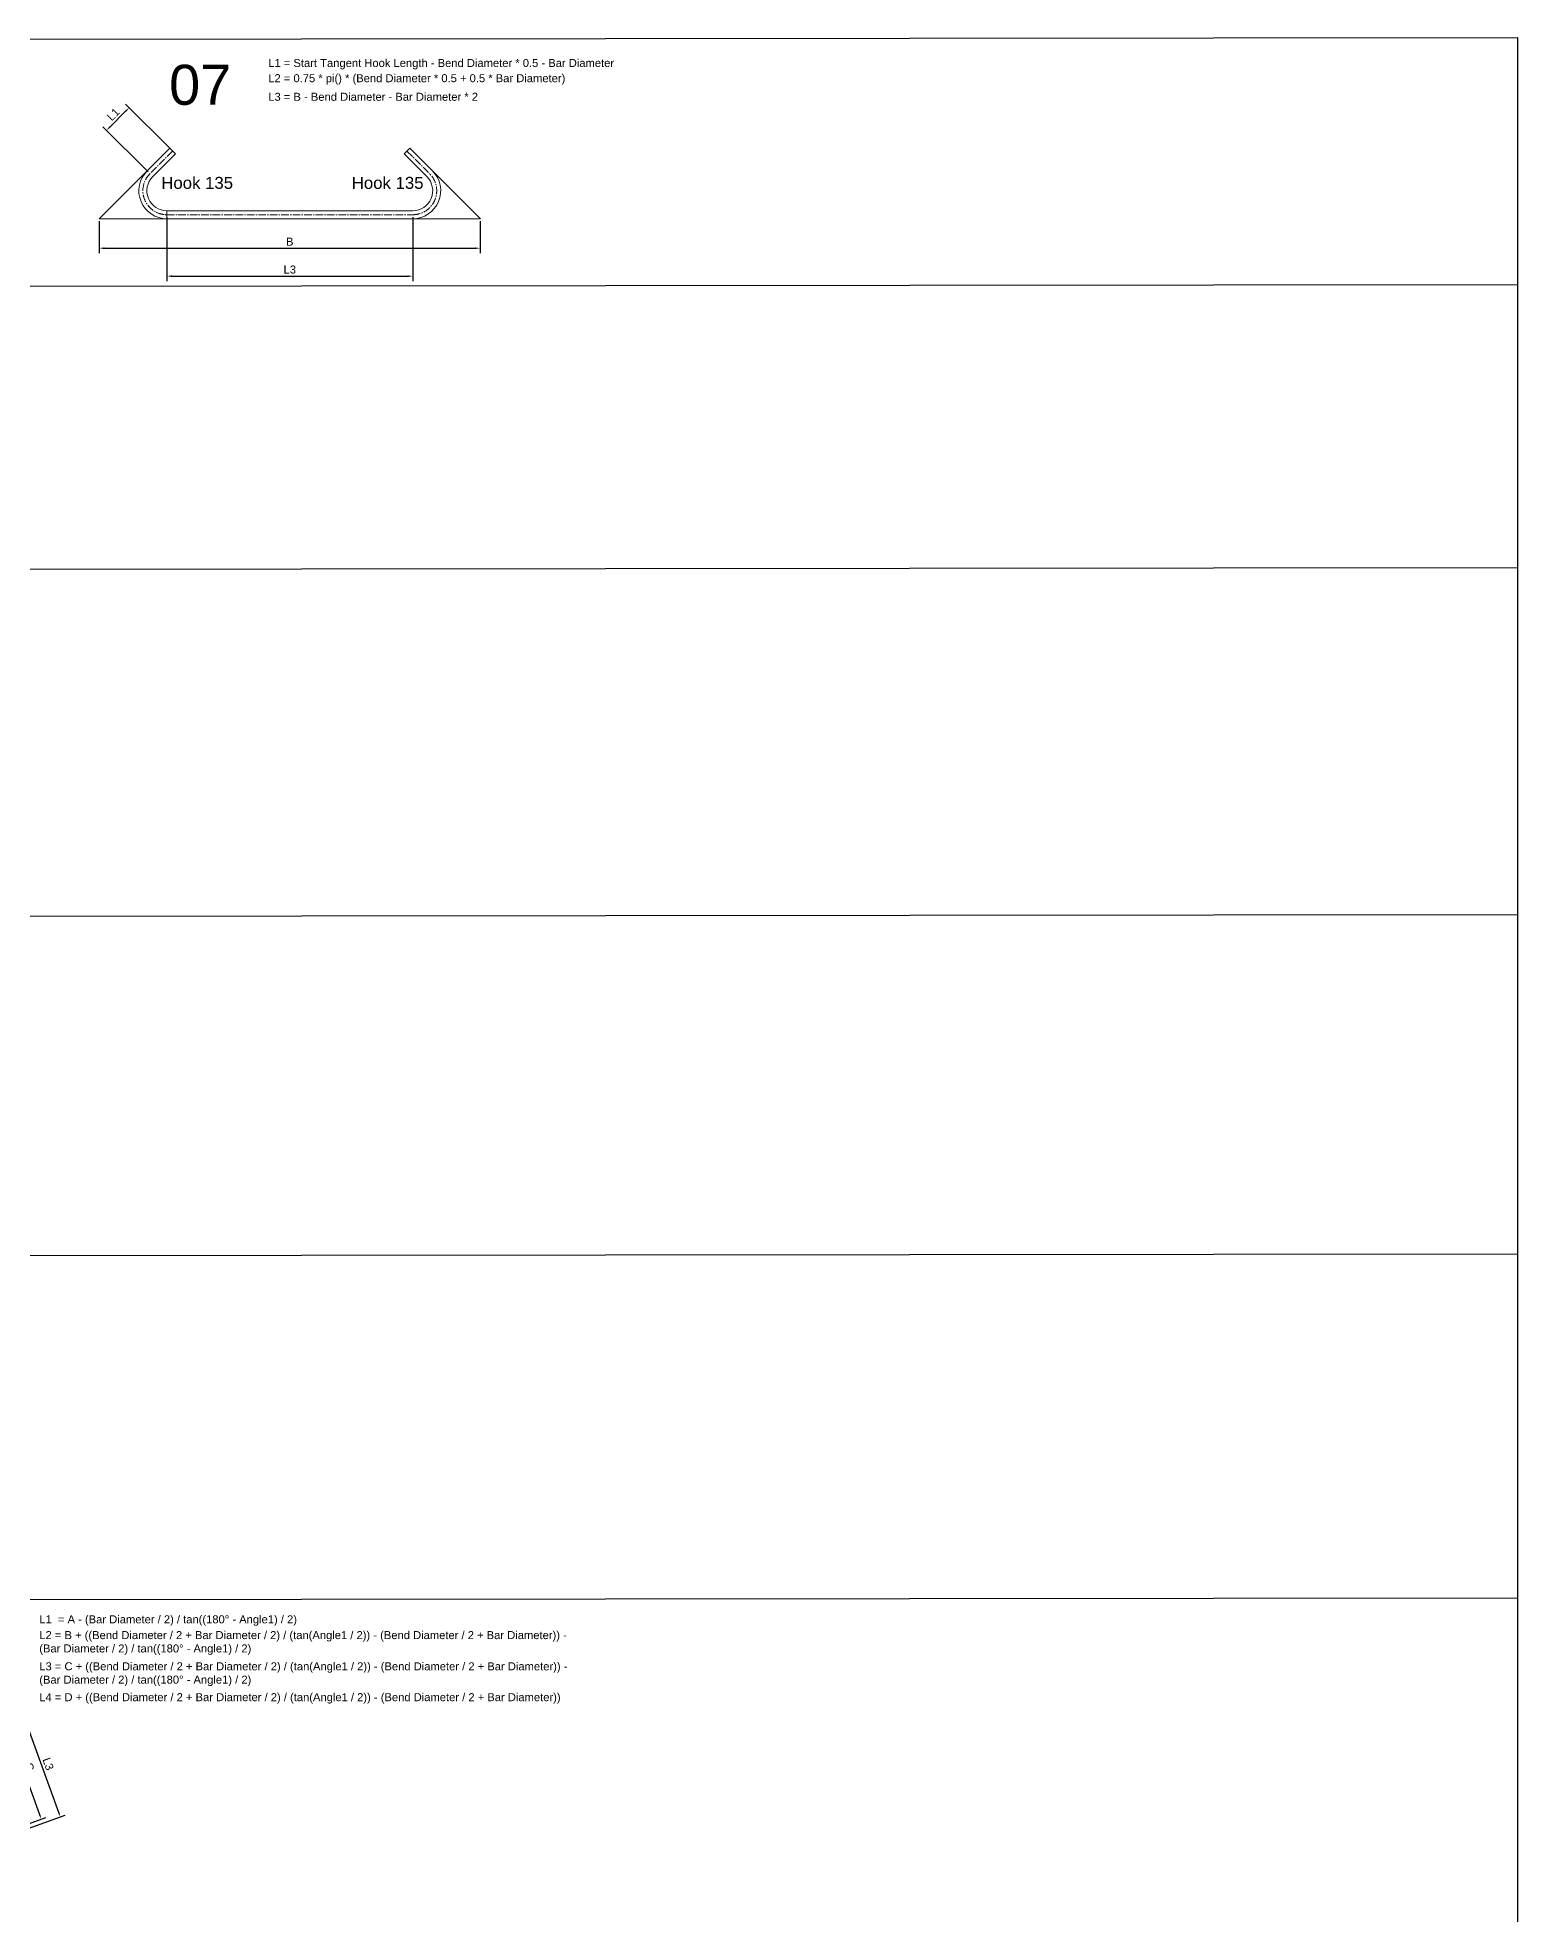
# Model space of a CAD drawing. Header units: metres. Extents: x 125 to 13754, y 1503 to 11930.
# Drawn here: x 10056 to 13754, y 6640 to 11331 of the extents above; entities that cross this region are included whole.
import ezdxf

# ---------------------------------------------------------------- set-up
doc = ezdxf.new("R2010")
doc.units = ezdxf.units.M
doc.linetypes.add('CENTER2', pattern=[28.575, 19.05, -3.175, 3.175, -3.175])
for name, color, linetype, lineweight in [('CL', 5, 'CENTER2', 0), ('D-STR-DIM', 7, 'Continuous', 0), ('Rebar', 7, 'Continuous', 20)]:
    doc.layers.add(name, color=color, linetype=linetype, lineweight=lineweight)
doc.styles.add('Arial', font='arial.ttf')
doc.dimstyles.new('Check', dxfattribs={"dimscale": 10, "dimtxt": 2, "dimasz": 1.25, "dimexe": 1.25, "dimexo": 0.625, "dimtad": 1, "dimtoh": 1, "dimdec": 1, "dimtxsty": 'Arial', "dimcen": 2.5, "dimclrd": 8, "dimclre": 8, "dimclrt": 1, "dimaunit": 1, "dimadec": 3, "dimazin": 0, "dimtfac": 1, "dimtdec": 1, "dimtix": 1, "dimtmove": 0, "dimatfit": 3, "dimfxl": 1, "dimarcsym": 0})
doc.dimstyles.new('D1-1', dxfattribs={"dimscale": 10, "dimtxt": 2, "dimasz": 1.25, "dimexe": 1.25, "dimexo": 0.625, "dimtad": 1, "dimdec": 1, "dimtxsty": 'Arial', "dimcen": 2.5, "dimclrd": 8, "dimclre": 8, "dimclrt": 4, "dimadec": 1, "dimazin": 0, "dimtfac": 1, "dimtdec": 1, "dimtix": 1, "dimtmove": 0, "dimatfit": 3, "dimfxl": 1, "dimarcsym": 0})

# ---------------------------------------------------------------- blocks, each defined once
blk = doc.blocks.new('*D147')
at = {"layer": 'D-STR-DIM', "color": 8, "lineweight": -2, "transparency": 16777216}
for p, q in [((9917.7, 7107.6), (9986.6, 7132.5)), ((9979.1, 7116.5), (10061, 6890.1)), ((10008.2, 6857.7), (10077.1, 6882.7))]:
    blk.add_line(p, q, dxfattribs=at)
at = {"layer": 'D-STR-DIM', "color": 8, "transparency": 16777216}
for points in [[(9981, 7117.2), (9977.1, 7115.8), (9974.8, 7128.3)], [(10063, 6890.9), (10059.1, 6889.4), (10065.3, 6878.4)]]:
    blk.add_solid(points, dxfattribs=at)
at = {"layer": 'Defpoints', "color": 0, "transparency": 16777216}
for p in [(9911.9, 7105.5), (10002.3, 6855.6), (10065.3, 6878.4)]:
    blk.add_point(p, dxfattribs=at)
at = {"layer": 'D-STR-DIM', "color": 4, "transparency": 16777216, "insert": (10035.7, 7009), "char_height": 20, "attachment_point": 5, "rotation": 289.9065, "style": 'Arial'}
blk.add_mtext('C', dxfattribs=at)
blk = doc.blocks.new('*D150')
at = {"layer": 'D-STR-DIM', "color": 8, "lineweight": -2, "transparency": 16777216}
for p, q in [((9910.7, 7097.6), (10032.8, 7141.8)), ((10025.3, 7125.8), (10108.8, 6895.4)), ((10002.7, 6843.7), (10124.8, 6887.9))]:
    blk.add_line(p, q, dxfattribs=at)
at = {"layer": 'D-STR-DIM', "color": 8, "transparency": 16777216}
for points in [[(10027.3, 7126.5), (10023.4, 7125.1), (10021.1, 7137.6)], [(10110.7, 6896.1), (10106.8, 6894.7), (10113, 6883.7)]]:
    blk.add_solid(points, dxfattribs=at)
at = {"layer": 'Defpoints', "color": 0, "transparency": 16777216}
for p in [(9904.8, 7095.5), (10113, 6883.7), (9996.8, 6841.6)]:
    blk.add_point(p, dxfattribs=at)
at = {"layer": 'D-STR-DIM', "color": 1, "transparency": 16777216, "insert": (10082.5, 7016.2), "char_height": 20, "attachment_point": 5, "rotation": 289.9065, "style": 'Arial'}
blk.add_mtext('L3', dxfattribs=at)
blk = doc.blocks.new('*D299')
at = {"layer": 'D-STR-DIM', "color": 8, "lineweight": -2, "transparency": 16777216}
for p, q in [((10210.2, 10871.8), (10210.2, 10791.9)), ((11162.4, 10871.8), (11162.4, 10791.9)), ((10222.7, 10804.4), (11149.9, 10804.4))]:
    blk.add_line(p, q, dxfattribs=at)
at = {"layer": 'D-STR-DIM', "color": 8, "transparency": 16777216}
for points in [[(10222.7, 10806.4), (10222.7, 10802.3), (10210.2, 10804.4)], [(11149.9, 10806.4), (11149.9, 10802.3), (11162.4, 10804.4)]]:
    blk.add_solid(points, dxfattribs=at)
at = {"layer": 'Defpoints', "color": 0, "transparency": 16777216}
for p in [(10210.2, 10878.1), (11162.4, 10878.1), (11162.4, 10804.4)]:
    blk.add_point(p, dxfattribs=at)
at = {"layer": 'D-STR-DIM', "color": 4, "transparency": 16777216, "insert": (10686.3, 10820.6), "char_height": 20, "attachment_point": 5, "style": 'Arial'}
blk.add_mtext('B', dxfattribs=at)
blk = doc.blocks.new('*D298')
at = {"layer": 'D-STR-DIM', "color": 8, "lineweight": -2, "transparency": 16777216}
for p, q in [((10379.2, 10881.8), (10379.2, 10722)), ((10993.5, 10881.8), (10993.5, 10722)), ((10391.7, 10734.5), (10981, 10734.5))]:
    blk.add_line(p, q, dxfattribs=at)
at = {"layer": 'D-STR-DIM', "color": 8, "transparency": 16777216}
for points in [[(10391.7, 10736.6), (10391.7, 10732.5), (10379.2, 10734.5)], [(10981, 10736.6), (10981, 10732.5), (10993.5, 10734.5)]]:
    blk.add_solid(points, dxfattribs=at)
at = {"layer": 'Defpoints', "color": 0, "transparency": 16777216}
for p in [(10379.2, 10888.1), (10993.5, 10888.1), (10993.5, 10734.5)]:
    blk.add_point(p, dxfattribs=at)
at = {"layer": 'D-STR-DIM', "color": 1, "transparency": 16777216, "insert": (10686.3, 10751), "char_height": 20, "attachment_point": 5, "style": 'Arial'}
blk.add_mtext('L3', dxfattribs=at)
blk = doc.blocks.new('*D300')
at = {"layer": 'D-STR-DIM', "color": 8, "lineweight": -2, "transparency": 16777216}
for p, q in [((10389.1, 11051.6), (10276.2, 11164.5)), ((10276.2, 11146.9), (10237.2, 11107.8)), ((10332.4, 10994.9), (10219.5, 11107.8))]:
    blk.add_line(p, q, dxfattribs=at)
at = {"layer": 'D-STR-DIM', "color": 8, "transparency": 16777216}
for points in [[(10274.8, 11148.3), (10277.7, 11145.4), (10285.1, 11155.7)], [(10235.7, 11109.3), (10238.6, 11106.3), (10228.3, 11099)]]:
    blk.add_solid(points, dxfattribs=at)
at = {"layer": 'Defpoints', "color": 0, "transparency": 16777216}
for p in [(10228.3, 11099), (10393.5, 11047.2), (10336.8, 10990.5)]:
    blk.add_point(p, dxfattribs=at)
at = {"layer": 'D-STR-DIM', "color": 1, "transparency": 16777216, "insert": (10245.2, 11138.8), "char_height": 20, "attachment_point": 5, "rotation": 45, "style": 'Arial'}
blk.add_mtext('L1', dxfattribs=at)

msp = doc.modelspace()

# ---------------------------------------------------------------- linework, layer by layer
for p, q in [((125.39, 11315.67), (13753.94, 11330.87)), ((13753.94, 11330.87), (13753.94, 1503.29)), ((125.39, 10698.87), (13753.94, 10714.07)), ((125.39, 9991.13), (13753.94, 10006.33)), ((125.39, 9123.75), (13753.94, 9138.95)), ((125.39, 8276), (13753.94, 8291.2)), ((125.39, 7416.21), (13753.94, 7431.41))]:
    msp.add_line(p, q)
at = {"layer": 'CL'}
for p, q in [((10393.53, 11047.22), (10336.8, 10990.49)), ((10979.14, 11047.22), (11035.88, 10990.49)), ((10379.22, 10888.06), (10993.45, 10888.06))]:
    msp.add_line(p, q, dxfattribs=at)
for centre, start, end in [((10379.22, 10948.06), 135, 270), ((10993.45, 10948.06), 270, 45)]:
    msp.add_arc(centre, 60, start, end, dxfattribs=at)
at = {"layer": 'D-STR-DIM'}
msp.add_lwpolyline([(10386.46, 11054.3), (10210.23, 10878.06), (11162.45, 10878.06), (10986.21, 11054.3)], dxfattribs=at)
at = {"layer": 'Rebar'}
for p, q in [((10329.73, 10997.56), (10386.46, 11054.3)), ((10400.6, 11040.15), (10343.87, 10983.42)), ((10386.46, 11054.3), (10400.6, 11040.15)), ((10986.21, 11054.3), (10972.07, 11040.15)), ((10972.07, 11040.15), (11028.81, 10983.42)), ((11042.95, 10997.56), (10986.21, 11054.3)), ((10993.45, 10898.06), (10379.22, 10898.06)), ((10379.22, 10898.06), (10379.22, 10878.06)), ((10379.22, 10878.06), (10993.45, 10878.06))]:
    msp.add_line(p, q, dxfattribs=at)
for centre, radius, start, end in [((10379.22, 10948.06), 70, 135, 270), ((10379.22, 10948.06), 50, 135, 270), ((10993.45, 10948.06), 70, 270, 45), ((10993.45, 10948.06), 50, 270, 45)]:
    msp.add_arc(centre, radius, start, end, dxfattribs=at)

# ---------------------------------------------------------------- texts
at = {"layer": 'Rebar', "style": 'Arial'}
for s, height, p in [('07', 100, (10384.76, 11162.74)), ('Hook 135', 30, (10365.2, 10952.66)), ('Hook 135', 30, (10841.18, 10952.66))]:
    msp.add_text(s, height=height, dxfattribs=at).set_placement(p)
at = {"layer": 'Rebar', "color": 0, "char_height": 20, "attachment_point": 1, "style": 'Arial'}
for s, insert in [('L1 = Start Tangent Hook Length - Bend Diameter * 0.5 - Bar Diameter', (10632.58, 11277.29)), ('L2 = 0.75 * pi() * (Bend Diameter * 0.5 + 0.5 * Bar Diameter)', (10632.58, 11239.23)), ('L3 = B - Bend Diameter - Bar Diameter * 2', (10632.58, 11192.83)), ('L1  = A - (Bar Diameter / 2) / tan((180° - Angle1) / 2)', (10060.4, 7387.61)), ('L2 = B + ((Bend Diameter / 2 + Bar Diameter / 2) / (tan(Angle1 / 2)) - (Bend Diameter / 2 + Bar Diameter)) - (Bar Diameter / 2) / tan((180° - Angle1) / 2)', (10060.4, 7348.2)), ('L3 = C + ((Bend Diameter / 2 + Bar Diameter / 2) / (tan(Angle1 / 2)) - (Bend Diameter / 2 + Bar Diameter)) - (Bar Diameter / 2) / tan((180° - Angle1) / 2)', (10060.4, 7270.19)), ('L4 = D + ((Bend Diameter / 2 + Bar Diameter / 2) / (tan(Angle1 / 2)) - (Bend Diameter / 2 + Bar Diameter))', (10060.4, 7193.07))]:
    msp.add_mtext_dynamic_manual_height_columns(s, width=1337.0646, gutter_width=50, heights=[0], dxfattribs=dict(at, insert=insert))

# ---------------------------------------------------------------- dimensions: what is measured, and where the dimension line sits
at = {"layer": 'D-STR-DIM'}
for p1, p2, distance, text, dimstyle, picture, middle in [((10393.53, 11047.22), (10336.8, 10990.49), -153.4, 'L1', 'Check', '*D300', (10245.18, 11138.85)), ((10379.22, 10888.06), (10993.45, 10888.06), -153.53, 'L3', 'Check', '*D298', (10686.34, 10751)), ((9904.84, 7095.46), (9996.78, 6841.58), 123.63, 'L3', 'Check', '*D150', (10082.54, 7016.22)), ((9911.86, 7105.46), (10002.34, 6855.6), 66.96, 'C', 'D1-1', '*D147', (10035.66, 7008.98))]:
    dim = msp.add_aligned_dim(p1=p1, p2=p2, distance=distance, text=text, dimstyle=dimstyle, dxfattribs=at)
    dim.commit()
    dim.dimension.update_dxf_attribs({"geometry": picture, "text_midpoint": middle})
dim = msp.add_linear_dim(base=(11162.45, 10804.36), p1=(10210.23, 10878.06), p2=(11162.45, 10878.06), text='B', dimstyle='D1-1', dxfattribs=at)
dim.commit()
dim.dimension.update_dxf_attribs({"geometry": '*D299', "text_midpoint": (10686.34, 10820.61)})

doc.saveas('drawing.dxf')
